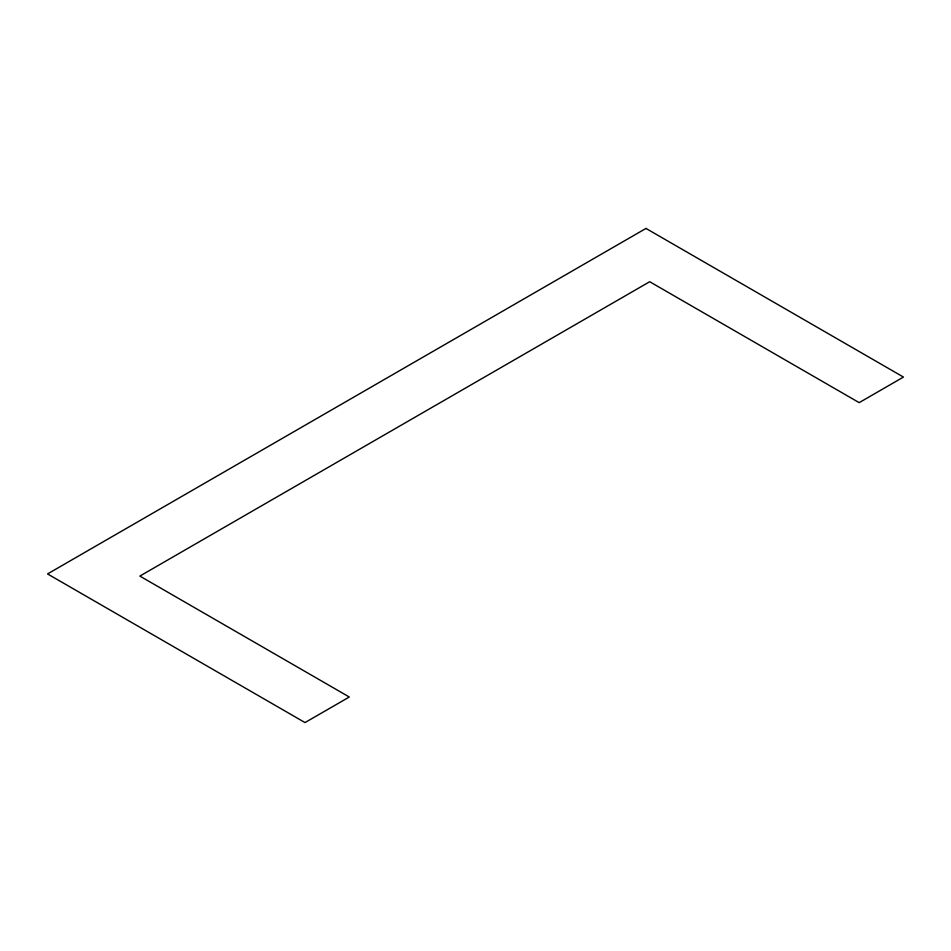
<?xml version="1.0" encoding="UTF-8"?>
<svg xmlns="http://www.w3.org/2000/svg" width="951" height="951" viewBox="0 0 951 951"><rect width="100%" height="100%" fill="white"/><g stroke="black" fill="none" stroke-linecap="round" stroke-linejoin="round"><path stroke-width="1.43" d="M645.979 228.43L47.55 573.928L305.021 722.57L349.302 697.012L139.856 576.08L649.711 281.722L859.169 402.642L903.45 377.071L645.979 228.43"/></g></svg>
